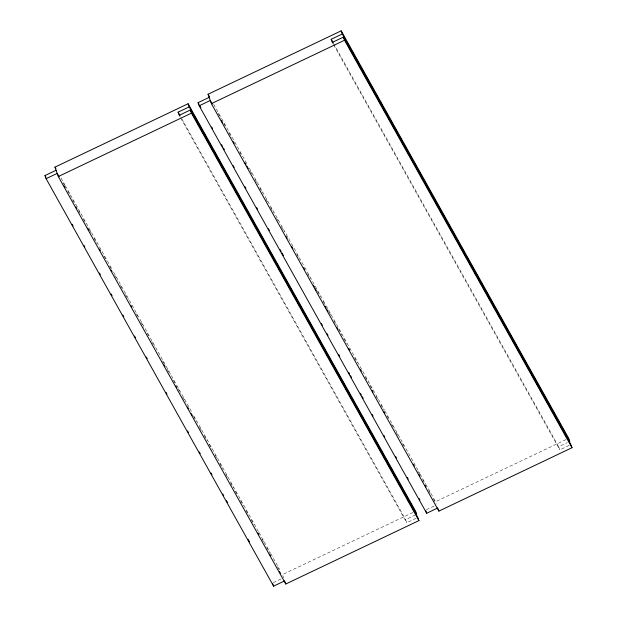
<?xml version="1.0" encoding="UTF-8"?>
<svg xmlns="http://www.w3.org/2000/svg" width="617" height="617" viewBox="0 0 617 617"><rect width="100%" height="100%" fill="white"/><g stroke="black" fill="none" stroke-linecap="round" stroke-linejoin="round"><path stroke-width="0.46" stroke-dasharray="3.08 2.31" d="M412.981 512.449L282.463 574.597L283.573 577.736M566.074 439.559L435.556 501.698L426.177 484.9M273.331 582.61L281.013 578.954M416.105 518.295L406.719 522.761L405.608 519.63L414.994 515.156M426.432 509.711L434.106 506.056M569.198 445.397L559.812 449.87L558.701 446.731L567.231 442.667M333.55 43.468L558.701 446.731M332.316 42.403L333.257 44.085M333.72 44.925L559.812 449.87M213.69 104.319L247.463 164.808M249.337 168.171L304.22 266.467M304.69 267.308L325.799 305.114M326.27 305.947L328.144 309.31M328.614 310.15L372.707 389.126M373.177 389.967L384.43 410.128M384.9 410.968L419.614 473.139M420.077 473.979L425.707 484.06M218.086 113.335L220.901 118.379M223.716 123.415L225.591 126.778M228.876 132.655L231.691 137.699M239.666 151.983L241.07 154.505M250.448 171.302L251.859 173.824M255.145 179.709L257.952 184.745M259.834 188.108L262.649 193.144M265.927 199.029L267.338 201.551M270.624 207.428L273.439 212.472M276.717 218.349L278.128 220.871M281.406 226.755L284.221 231.791M296.885 254.474L299.7 259.518M307.675 273.801L310.49 278.838M317.524 291.44L320.339 296.484M323.154 301.528L325.036 304.883M329.254 312.449L331.128 315.804M333.944 320.848L335.818 324.21M338.633 329.247L341.918 335.131M343.792 338.494L346.607 343.53M354.582 357.814L357.397 362.858M365.372 377.134L368.187 382.178M370.061 385.54L371.473 388.062M376.162 396.461L377.565 398.983M380.851 404.86L383.666 409.904M386.952 415.781L388.355 418.303M391.641 424.188L394.456 429.224M396.33 432.586L399.145 437.623M402.431 443.507L403.834 446.029M417.91 471.234L419.313 473.756M422.599 479.633L425.414 484.677M428.692 490.554L430.103 493.076M433.389 498.952L436.196 503.996M181.861 118.88L405.608 519.63M179.223 115.302L180.156 116.975M180.627 117.816L406.719 522.761M61.068 178.058L64.816 184.776M65.286 185.617L111.723 268.788M113.605 272.151L191.933 412.449M193.807 415.812L258.538 531.754M259.009 532.594L270.269 552.755M270.74 553.596L279.648 569.56M63.111 182.871L64.523 185.393M67.808 191.27L70.623 196.314M72.498 199.677L75.313 204.713M78.59 210.598L80.472 213.952M83.287 218.996L86.102 224.04M89.38 229.917L91.262 233.28M94.069 238.316L96.884 243.36M103.926 255.962L106.741 261.006M109.548 266.043L111.43 269.405M114.708 275.282L117.523 280.326M120.338 285.37L123.153 290.406M125.498 294.61L128.313 299.646M136.288 313.93L137.699 316.452M140.977 322.336L143.792 327.372M147.077 333.257L148.481 335.771M151.767 341.656L154.582 346.7M162.556 360.976L163.96 363.498M167.246 369.382L170.061 374.419M173.346 380.303L174.75 382.825M178.035 388.702L180.85 393.746M182.725 397.101L185.54 402.145M193.514 416.429L196.329 421.465M199.615 427.35L201.019 429.872M204.304 435.749L207.119 440.793M208.993 444.155L211.808 449.191M215.094 455.076L216.968 458.431M219.783 463.475L222.598 468.519M225.876 474.396L227.758 477.759M230.573 482.795L233.388 487.839M235.262 491.201L237.136 494.556M240.422 500.441L243.237 505.485M246.052 510.521L248.867 515.565M251.212 519.761L254.027 524.805M261.994 539.088L264.809 544.125M266.691 547.487L269.506 552.531M277.473 566.807L278.884 569.329"/><path stroke-width="0.93" d="M189.203 106.88L178.112 112.163L179.223 115.302L190.314 110.019L417.809 517.478L418.92 520.617L285.794 584.006L58.299 176.539L54.967 167.13L188.092 103.749L415.588 511.208L416.699 514.347L189.203 106.88L188.092 103.749M342.296 33.981L331.206 39.264L332.316 42.403L343.407 37.12L570.902 444.587L572.013 447.718L438.888 511.107L211.392 103.641L208.06 94.239L341.193 30.85L568.681 438.317L569.792 441.448L342.296 33.981L341.193 30.85M284.684 580.867L273.593 586.15L46.098 178.683L44.987 175.552L56.078 170.269M437.777 507.968L426.686 513.251L199.191 105.792L198.08 102.653L209.171 97.37M46.098 178.683L57.188 173.4L59.062 176.763M199.191 105.792L210.281 100.509L212.163 103.872M58.299 176.539L191.424 113.15L190.314 110.019M211.392 103.641L344.517 40.252L343.407 37.12M344.517 40.252L572.013 447.718M331.206 39.264L333.08 42.627M208.06 94.239L209.472 96.761M221.542 120.67L222.482 122.351M233.265 141.671L234.205 143.352M244.995 162.68L245.936 164.361M246.869 166.035L248.281 168.557M286.273 236.612L287.213 238.293M291.903 246.692L292.836 248.373M303.626 267.693L304.567 269.374M313.475 285.339L314.415 287.021M315.356 288.694L316.29 290.376M325.205 306.34L326.138 308.022M327.079 309.703L328.02 311.384M336.928 327.342L337.869 329.023M348.659 348.35L349.592 350.024M360.382 369.352L361.323 371.033M372.113 390.353L373.046 392.034M383.836 411.354L384.777 413.035M413.39 464.285L414.323 465.966M419.02 474.365L419.953 476.046M425.113 485.286L426.054 486.967M198.08 102.653L199.021 104.335M199.954 106.016L200.895 107.697M211.685 127.017L212.618 128.698M221.534 144.663L222.475 146.345M223.408 148.018L224.349 149.7M233.257 165.665L234.198 167.346M244.988 186.666L245.921 188.347M256.711 207.674L257.651 209.348M268.441 228.676L269.374 230.357M280.164 249.677L281.105 251.358M282.038 253.039L283.45 255.561M321.442 323.609L322.382 325.29M327.072 333.689L328.013 335.37M338.795 354.698L339.736 356.371M348.651 372.336L349.584 374.018M350.525 375.699L351.466 377.38M360.374 393.337L361.315 395.019M362.248 396.7L363.189 398.381M372.105 414.346L373.038 416.028M383.828 435.347L384.769 437.029M395.559 456.349L396.492 458.03M407.282 477.357L408.223 479.031M419.005 498.359L419.946 500.04M191.424 113.15L418.92 520.617M178.112 112.163L179.987 115.526M54.967 167.13L55.908 168.811M64.222 186.002L65.163 187.684M75.953 207.011L76.886 208.693M87.676 228.012L88.617 229.694M99.406 249.013L100.34 250.695M111.129 270.022L112.07 271.696M130.835 305.307L131.768 306.988M164.137 364.955L165.071 366.637M175.86 385.957L176.801 387.638M187.591 406.958L188.524 408.639M191.339 413.683L192.28 415.364M257.945 532.98L258.885 534.661M269.675 553.981L270.608 555.662M279.524 571.627L280.465 573.309M44.987 175.552L45.92 177.233M72.189 224.28L73.13 225.961M83.92 245.281L84.853 246.962M99.399 273.007L100.332 274.688M111.122 294.008L112.063 295.69M122.852 315.009L123.786 316.691M134.575 336.018L135.516 337.7M146.306 357.019L147.239 358.701M166.004 392.304L166.945 393.985M187.583 430.951L188.517 432.633M199.306 451.952L200.247 453.634M211.029 472.961L211.97 474.635M222.76 493.962L223.701 495.644M226.508 500.68L227.449 502.361M248.088 539.327L249.499 541.849M438.055 508.755L438.888 511.107M425.853 510.899L426.686 513.251M284.961 581.654L285.794 584.006M272.76 583.798L273.593 586.15"/></g></svg>
